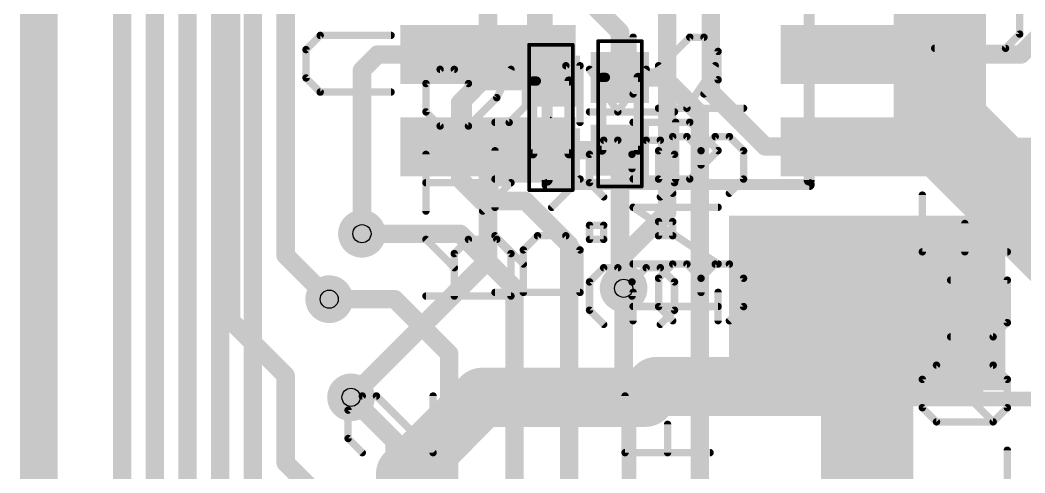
# Model space of a CAD drawing. Extents: x 61.5 to 101.4, y 9 to 89.5.
# Drawn here: x 62.2 to 76.02, y 40.36 to 46.59 of the extents above; entities that cross this region are included whole.
import ezdxf

# ---------------------------------------------------------------- set-up
doc = ezdxf.new("R2010")
doc.units = 0
for name, color, linetype in [('1', 22, 'CONTINUOUS'), ('16', 175, 'CONTINUOUS'), ('18', 82, 'CONTINUOUS'), ('20', 7, 'CONTINUOUS'), ('21', 253, 'CONTINUOUS'), ('24', 7, 'CONTINUOUS'), ('25', 253, 'CONTINUOUS'), ('26', 253, 'CONTINUOUS'), ('27', 253, 'CONTINUOUS'), ('28', 253, 'CONTINUOUS'), ('29', 253, 'CONTINUOUS'), ('30', 253, 'CONTINUOUS'), ('31', 253, 'CONTINUOUS'), ('32', 253, 'CONTINUOUS'), ('40', 175, 'CONTINUOUS'), ('44', 253, 'CONTINUOUS'), ('51', 253, 'CONTINUOUS'), ('52', 253, 'CONTINUOUS')]:
    doc.layers.add(name, color=color, linetype=linetype)

# ---------------------------------------------------------------- blocks, each defined once
blk = doc.blocks.new('RECT')
blk.add_solid([(-0.5, -0.5), (0.5, -0.5), (-0.5, 0.5), (0.5, 0.5)])
blk = doc.blocks.new('ROUNDV')
at = {"const_width": 0.5}
blk.add_lwpolyline([(0, -0.25, 1), (0, 0.25, 1), (0, -0.25)], format="xyb", dxfattribs=at)

msp = doc.modelspace()

# ---------------------------------------------------------------- linework, layer by layer
at = {"layer": '1'}
for points, const_width in [([(71.7, 51.15), (71.7, 45.6)], 0.254), ([(71.1, 43.95), (71.1, 51)], 0.254), ([(64.5, 47.4), (64.5, 42.3)], 0.254), ([(65.1, 47.4), (65.1, 42.75)], 0.254), ([(68.6338, 47.385), (68.6338, 46.115)], 0.254), ([(65.85, 47.25), (65.85, 43.35)], 0.254), ([(75.965, 46.115), (76.5, 46.65)], 0.254), ([(67.115, 46.115), (66.9, 45.9)], 0.254), ([(68.6338, 46.115), (67.115, 46.115)], 0.254), ([(73.8662, 46.115), (75.965, 46.115)], 0.254), ([(66.9, 45.9), (66.9, 43.65)], 0.254), ([(71.7, 45.6), (72.45, 44.85)], 0.254), ([(68.6338, 44.845), (68.6338, 43.8838)], 0.254), ([(72.45, 44.85), (73.8612, 44.85)], 0.254), ([(73.8612, 44.85), (73.8662, 44.845)], 0.254), ([(73.8662, 44.845), (76.455, 44.845)], 0.254), ([(68.6338, 43.8838), (68.6338, 43.2838)], 0.254), ([(70.5, 43.35), (71.1, 43.95)], 0.254), ([(65.85, 43.35), (66.45, 42.75)], 0.254), ([(68.6338, 43.2838), (66.75, 41.4)], 0.254), ([(70.5, 42.9), (70.5, 43.35)], 0.254), ([(73.85, 41.55), (73.85, 42.699)], 1.27), ([(70.5, 42.9), (70.5, 41.4)], 0.254), ([(65.1, 42.75), (65.1, 42.45)], 0.254), ([(65.1, 42.45), (65.85, 41.7)], 0.254), ([(64.5, 42.3), (64.5, 39.45)], 0.254), ([(73.85, 38.55), (73.85, 41.55)], 1.27), ([(70.95, 41.55), (70.8, 41.4)], 0.8128), ([(70.95, 41.55), (73.85, 41.55)], 0.8128), ([(65.85, 41.7), (65.85, 40.5)], 0.254), ([(67.5, 40.35), (68.55, 41.4)], 0.8128), ([(68.55, 41.4), (70.2, 41.4)], 0.8128), ([(70.2, 41.4), (70.5, 41.4)], 0.8128), ([(70.8, 41.4), (70.2, 41.4)], 0.8128), ([(70.5, 41.4), (70.65, 41.25)], 0.254), ([(67.5, 39.15), (67.5, 40.35)], 0.8128), ([(65.85, 40.5), (66.45, 39.9)], 0.254)]:
    msp.add_lwpolyline(points, dxfattribs=dict(at, const_width=const_width))
for points, const_width in [([(67.115, 46.1785, 1), (67.115, 46.0515)], 0.127), ([(67.1599, 46.0701, 1), (67.0701, 46.1599)], 0.127), ([(68.5703, 46.115, 1), (68.6973, 46.115)], 0.127), ([(68.6338, 46.0515, 1), (68.6338, 46.1785)], 0.127), ([(73.8662, 46.1785, 1), (73.8662, 46.0515)], 0.127), ([(75.9201, 46.1599, 1), (76.0099, 46.0701)], 0.127), ([(75.965, 46.0515, 1), (75.965, 46.1785)], 0.127), ([(66.9635, 45.9, 1), (66.8365, 45.9)], 0.127), ([(66.8551, 45.9449, 1), (66.9449, 45.8551)], 0.127), ([(71.7449, 45.6449, 1), (71.6551, 45.5551)], 0.127), ([(71.6365, 45.6, 1), (71.7635, 45.6)], 0.127), ([(68.6973, 44.845, 1), (68.5703, 44.845)], 0.127), ([(72.45, 44.9135, 1), (72.45, 44.7865)], 0.127), ([(72.4051, 44.8051, 1), (72.4949, 44.8949)], 0.127), ([(73.9061, 44.8949, 1), (73.8163, 44.8051)], 0.127), ([(73.8662, 44.9085, 1), (73.8662, 44.7815)], 0.127), ([(73.8213, 44.8001, 1), (73.9111, 44.8899)], 0.127), ([(73.8612, 44.7865, 1), (73.8612, 44.9135)], 0.127), ([(68.6973, 43.8838, 1), (68.5703, 43.8838)], 0.127), ([(71.0365, 43.95, 1), (71.1635, 43.95)], 0.127), ([(71.1449, 43.9051, 1), (71.0551, 43.9949)], 0.127), ([(68.5703, 43.8838, 1), (68.6973, 43.8838)], 0.127), ([(66.8365, 43.65, 1), (66.9635, 43.65)], 0.127), ([(65.8949, 43.3949, 1), (65.8051, 43.3051)], 0.127), ([(65.7865, 43.35, 1), (65.9135, 43.35)], 0.127), ([(68.6787, 43.2389, 1), (68.5889, 43.3287)], 0.127), ([(70.5635, 43.35, 1), (70.4365, 43.35)], 0.127), ([(70.4551, 43.3949, 1), (70.5449, 43.3051)], 0.127), ([(68.5703, 43.2838, 1), (68.6973, 43.2838)], 0.127), ([(74.1675, 42.699, 1), (73.5325, 42.699)], 0.635), ([(70.5635, 42.9, 1), (70.4365, 42.9)], 0.127), ([(65.1635, 42.75, 1), (65.0365, 42.75)], 0.127), ([(66.4051, 42.7051, 1), (66.4949, 42.7949)], 0.127), ([(70.4365, 42.9, 1), (70.5635, 42.9)], 0.127), ([(65.0365, 42.75, 1), (65.1635, 42.75)], 0.127), ([(65.1449, 42.4949, 1), (65.0551, 42.4051)], 0.127), ([(65.0365, 42.45, 1), (65.1635, 42.45)], 0.127), ([(64.5635, 42.3, 1), (64.4365, 42.3)], 0.127), ([(64.4365, 42.3, 1), (64.5635, 42.3)], 0.127), ([(74.1675, 41.55, 1), (73.5325, 41.55)], 0.635), ([(70.95, 41.7532, 1), (70.95, 41.3468)], 0.4064), ([(71.0937, 41.4063, 1), (70.8063, 41.6937)], 0.4064), ([(73.85, 41.3468, 1), (73.85, 41.7532)], 0.4064), ([(65.9135, 41.7, 1), (65.7865, 41.7)], 0.127), ([(65.8051, 41.6551, 1), (65.8949, 41.7449)], 0.127), ([(68.55, 41.6032, 1), (68.55, 41.1968)], 0.4064), ([(68.6937, 41.2563, 1), (68.4063, 41.5437)], 0.4064), ([(70.2, 41.6032, 1), (70.2, 41.1968)], 0.4064), ([(70.2, 41.6032, 1), (70.2, 41.1968)], 0.4064), ([(70.2, 41.1968, 1), (70.2, 41.6032)], 0.4064), ([(70.5, 41.1968, 1), (70.5, 41.6032)], 0.4064), ([(70.8, 41.1968, 1), (70.8, 41.6032)], 0.4064), ([(73.5325, 41.55, 1), (74.1675, 41.55)], 0.635), ([(70.6563, 41.5437, 1), (70.9437, 41.2563)], 0.4064), ([(66.7051, 41.4449, 1), (66.7949, 41.3551)], 0.127), ([(70.5449, 41.4449, 1), (70.4551, 41.3551)], 0.127), ([(70.4365, 41.4, 1), (70.5635, 41.4)], 0.127), ([(70.6051, 41.2051, 1), (70.6949, 41.2949)], 0.127), ([(67.7032, 40.35, 1), (67.2968, 40.35)], 0.4064), ([(67.3563, 40.4937, 1), (67.6437, 40.2063)], 0.4064), ([(65.8949, 40.5449, 1), (65.8051, 40.4551)], 0.127), ([(65.7865, 40.5, 1), (65.9135, 40.5)], 0.127)]:
    msp.add_lwpolyline(points, format="xyb", dxfattribs=dict(at, const_width=const_width))
at = {"layer": '16'}
for points, const_width in [([(63.6, 67.05), (63.6, 32.1)], 0.254), ([(64.05, 66.15), (64.05, 33.3)], 0.254), ([(64.5, 65.85), (64.5, 38.25)], 0.254), ([(64.95, 65.7), (64.95, 37.95)], 0.254), ([(65.4, 64.5), (65.4, 36.6)], 0.254), ([(74.85, 46.35), (74.85, 48.7)], 1.27), ([(69.3, 46.2), (69.3, 47.075)], 0.254), ([(69.925, 46.95), (70.45, 46.425)], 0.254), ([(74.85, 45.15), (74.85, 46.35)], 1.27), ([(70.45, 46.425), (70.45, 45.8)], 0.254), ([(69.5, 46), (69.3, 46.2)], 0.254), ([(69.5, 45.75), (69.5, 46)], 0.254), ([(70.45, 45.8), (71.05, 45.8)], 0.254), ([(71.05, 45.8), (71.55, 45.3)], 0.254), ([(68.55, 45.75), (68.4, 45.6)], 0.254), ([(69.5, 45.75), (68.55, 45.75)], 0.254), ([(78, 42), (74.85, 45.15)], 1.27), ([(68.25, 45.45), (68.4, 45.6)], 0.254), ([(68.25, 44.4), (68.25, 45.45)], 0.254), ([(71.55, 45.3), (71.55, 39.45)], 0.254), ([(69.5, 44.75), (69.55, 44.8)], 0.254), ([(69.55, 44.8), (70.45, 44.8)], 0.254), ([(70.45, 44.8), (70.45, 42.95)], 0.254), ([(68.55, 44.1), (68.25, 44.4)], 0.254), ([(69.15, 44.1), (68.55, 44.1)], 0.254), ([(69.75, 43.5), (69.15, 44.1)], 0.254), ([(66.9, 43.65), (68.25, 43.65)], 0.254), ([(68.25, 43.65), (69, 42.9)], 0.254), ([(69.75, 43.05), (69.75, 43.5)], 0.254), ([(69.75, 39.45), (69.75, 43.05)], 0.254), ([(69, 42.9), (69, 39.3)], 0.254), ([(70.45, 42.95), (70.5, 42.9)], 0.254), ([(66.45, 42.75), (67.35, 42.75)], 0.254), ([(67.35, 42.75), (68.1, 42)], 0.254), ([(68.1, 42), (68.1, 39.3)], 0.254), ([(66.75, 41.4), (67.35, 40.8)], 0.254), ([(67.35, 40.8), (67.35, 39)], 0.254)]:
    msp.add_lwpolyline(points, dxfattribs=dict(at, const_width=const_width))
for points, const_width in [([(75.1675, 46.35, 1), (74.5325, 46.35)], 0.635), ([(74.5325, 46.35, 1), (75.1675, 46.35)], 0.635), ([(70.5135, 46.425, 1), (70.3865, 46.425)], 0.127), ([(70.4051, 46.3801, 1), (70.4949, 46.4699)], 0.127), ([(69.3449, 46.2449, 1), (69.2551, 46.1551)], 0.127), ([(69.2365, 46.2, 1), (69.3635, 46.2)], 0.127), ([(69.5635, 46, 1), (69.4365, 46)], 0.127), ([(69.4551, 45.9551, 1), (69.5449, 46.0449)], 0.127), ([(70.45, 45.8635, 1), (70.45, 45.7365)], 0.127), ([(71.0949, 45.8449, 1), (71.0051, 45.7551)], 0.127), ([(71.05, 45.7365, 1), (71.05, 45.8635)], 0.127), ([(68.55, 45.8135, 1), (68.55, 45.6865)], 0.127), ([(68.5949, 45.7051, 1), (68.5051, 45.7949)], 0.127), ([(69.4365, 45.75, 1), (69.5635, 45.75)], 0.127), ([(69.5, 45.6865, 1), (69.5, 45.8135)], 0.127), ([(70.3865, 45.8, 1), (70.5135, 45.8)], 0.127), ([(75.0745, 45.3745, 1), (74.6255, 44.9255)], 0.635), ([(68.3551, 45.6449, 1), (68.4449, 45.5551)], 0.127), ([(68.4449, 45.5551, 1), (68.3551, 45.6449)], 0.127), ([(68.3135, 45.45, 1), (68.1865, 45.45)], 0.127), ([(68.2051, 45.4949, 1), (68.2949, 45.4051)], 0.127), ([(71.6135, 45.3, 1), (71.4865, 45.3)], 0.127), ([(71.5051, 45.2551, 1), (71.5949, 45.3449)], 0.127), ([(74.5325, 45.15, 1), (75.1675, 45.15)], 0.635), ([(69.4551, 44.7949, 1), (69.5449, 44.7051)], 0.127), ([(69.55, 44.8635, 1), (69.55, 44.7365)], 0.127), ([(69.5949, 44.7551, 1), (69.5051, 44.8449)], 0.127), ([(70.5135, 44.8, 1), (70.3865, 44.8)], 0.127), ([(70.45, 44.7365, 1), (70.45, 44.8635)], 0.127), ([(68.2949, 44.4449, 1), (68.2051, 44.3551)], 0.127), ([(68.1865, 44.4, 1), (68.3135, 44.4)], 0.127), ([(68.55, 44.1635, 1), (68.55, 44.0365)], 0.127), ([(68.5051, 44.0551, 1), (68.5949, 44.1449)], 0.127), ([(69.1949, 44.1449, 1), (69.1051, 44.0551)], 0.127), ([(69.15, 44.0365, 1), (69.15, 44.1635)], 0.127), ([(66.9, 43.7135, 1), (66.9, 43.5865)], 0.127), ([(68.2949, 43.6949, 1), (68.2051, 43.6051)], 0.127), ([(68.25, 43.5865, 1), (68.25, 43.7135)], 0.127), ([(69.8135, 43.5, 1), (69.6865, 43.5)], 0.127), ([(69.7051, 43.4551, 1), (69.7949, 43.5449)], 0.127), ([(69.8135, 43.05, 1), (69.6865, 43.05)], 0.127), ([(69.0635, 42.9, 1), (68.9365, 42.9)], 0.127), ([(68.9551, 42.8551, 1), (69.0449, 42.9449)], 0.127), ([(69.6865, 43.05, 1), (69.8135, 43.05)], 0.127), ([(70.4949, 42.9949, 1), (70.4051, 42.9051)], 0.127), ([(70.3865, 42.95, 1), (70.5135, 42.95)], 0.127), ([(70.4551, 42.8551, 1), (70.5449, 42.9449)], 0.127), ([(66.45, 42.8135, 1), (66.45, 42.6865)], 0.127), ([(67.3949, 42.7949, 1), (67.3051, 42.7051)], 0.127), ([(67.35, 42.6865, 1), (67.35, 42.8135)], 0.127), ([(68.1635, 42, 1), (68.0365, 42)], 0.127), ([(68.0551, 41.9551, 1), (68.1449, 42.0449)], 0.127), ([(66.7949, 41.4449, 1), (66.7051, 41.3551)], 0.127), ([(67.4135, 40.8, 1), (67.2865, 40.8)], 0.127), ([(67.3051, 40.7551, 1), (67.3949, 40.8449)], 0.127)]:
    msp.add_lwpolyline(points, format="xyb", dxfattribs=dict(at, const_width=const_width))
at = {"layer": '20', "const_width": 0.4064}
msp.add_lwpolyline([(62.4, 9.25), (62.4, 89.25)], dxfattribs=at)
at = {"layer": '21'}
for points, const_width in [([(62.65, 9.25), (62.65, 89.25)], 0.127), ([(62.4, 59.282), (62.4, 9.282)], 0.127), ([(69.447, 44.3261), (73.053, 44.3261)], 0.1524), ([(70.5734, 37.822), (70.5734, 41.378)], 0.2032), ([(70.5734, 41.378), (77.1266, 41.378)], 0.2032)]:
    msp.add_lwpolyline(points, dxfattribs=dict(at, const_width=const_width))
for points, const_width in [([(69.447, 44.3642, 1), (69.447, 44.288)], 0.0762), ([(73.053, 44.288, 1), (73.053, 44.3642)], 0.0762), ([(70.6242, 41.378, 1), (70.5226, 41.378)], 0.1016), ([(70.5734, 41.4288, 1), (70.5734, 41.3272)], 0.1016)]:
    msp.add_lwpolyline(points, format="xyb", dxfattribs=dict(at, const_width=const_width))
at = {"layer": '24'}
for p in [(69.5, 45.25), (70.45, 45.3)]:
    msp.add_point(p, dxfattribs=at)
at = {"layer": '25', "const_width": 0.1016}
for points in [[(75.9492, 46.3957), (75.9492, 46.7855)], [(75.7543, 46.2008), (75.9492, 46.3957)], [(74.7798, 46.2008), (75.7543, 46.2008)], [(66.9047, 41.4186), (66.7098, 41.2237)], [(67.0996, 41.4186), (66.9047, 41.4186)], [(67.8792, 40.639), (67.0996, 41.4186)], [(67.8792, 41.4186), (67.8792, 40.639)], [(66.7098, 41.2237), (66.7098, 40.8339)], [(66.7098, 40.8339), (66.9047, 40.639)]]:
    msp.add_lwpolyline(points, dxfattribs=at)
at = {"layer": '25', "const_width": 0.0508}
for points in [[(75.9238, 46.3957, 1), (75.9746, 46.3957)], [(75.9672, 46.3777, 1), (75.9312, 46.4137)], [(74.7798, 46.2262, 1), (74.7798, 46.1754)], [(75.7363, 46.2188, 1), (75.7723, 46.1828)], [(75.7543, 46.1754, 1), (75.7543, 46.2262)], [(66.9047, 41.444, 1), (66.9047, 41.3932)], [(66.9227, 41.4006, 1), (66.8867, 41.4365)], [(67.1176, 41.4365, 1), (67.0816, 41.4006)], [(67.0996, 41.3932, 1), (67.0996, 41.444)], [(67.9046, 41.4186, 1), (67.8538, 41.4186)], [(66.7352, 41.2237, 1), (66.6844, 41.2237)], [(66.6918, 41.2416, 1), (66.7278, 41.2057)], [(66.7278, 40.8518, 1), (66.6918, 40.8159)], [(66.6844, 40.8339, 1), (66.7352, 40.8339)], [(66.8867, 40.621, 1), (66.9227, 40.657)], [(67.8538, 40.639, 1), (67.9046, 40.639)], [(67.8612, 40.621, 1), (67.8972, 40.657)]]:
    msp.add_lwpolyline(points, format="xyb", dxfattribs=at)
at = {"layer": '26', "const_width": 0.1016}
for points in [[(66.1308, 46.1829), (66.3257, 46.3778)], [(66.3257, 46.3778), (67.3002, 46.3778)], [(66.1308, 45.7931), (66.1308, 46.1829)], [(67.7808, 45.7161), (67.9757, 45.911)], [(67.9757, 45.911), (68.1706, 45.911)], [(68.1706, 45.911), (68.3655, 45.7161)], [(68.9502, 45.911), (68.7553, 45.5212)], [(69.7053, 45.961), (68.9257, 45.1814)], [(69.9002, 45.961), (69.7053, 45.961)], [(69.9002, 45.1814), (69.9002, 45.961)], [(66.3257, 45.5982), (66.1308, 45.7931)], [(67.7808, 45.3263), (67.7808, 45.7161)], [(68.3655, 45.7161), (68.3655, 45.1314)], [(67.3002, 45.5982), (66.3257, 45.5982)], [(68.7553, 45.5212), (68.3655, 45.1314)], [(67.9757, 45.1314), (67.7808, 45.3263)], [(68.9257, 45.1814), (68.7308, 45.1814)], [(68.3655, 45.1314), (67.9757, 45.1314)], [(67.7808, 43.962), (67.7808, 44.7416)], [(68.7308, 44.012), (68.7308, 44.7916)], [(68.9502, 44.3518), (67.7808, 44.3518)], [(68.5604, 43.962), (68.9502, 44.3518)], [(69.9002, 44.4018), (68.7308, 44.4018)], [(69.5104, 44.012), (69.9002, 44.4018)], [(68.1706, 43.1824), (67.7808, 43.5722)], [(68.3655, 43.5722), (68.1706, 43.3773)], [(68.7553, 43.5722), (68.3655, 43.5722)], [(69.1206, 43.2324), (68.7308, 43.6222)], [(68.9502, 43.3773), (68.7553, 43.5722)], [(69.3155, 43.6222), (69.1206, 43.4273)], [(69.7053, 43.6222), (69.3155, 43.6222)], [(69.9002, 43.4273), (69.7053, 43.6222)], [(68.1706, 43.3773), (68.1706, 42.7926)], [(68.9502, 42.7926), (68.9502, 43.3773)], [(69.1206, 43.4273), (69.1206, 42.8426)], [(69.9002, 42.8426), (69.9002, 43.4273)], [(68.7308, 42.8426), (69.9002, 42.8426)], [(67.7808, 42.7926), (68.9502, 42.7926)]]:
    msp.add_lwpolyline(points, dxfattribs=at)
at = {"layer": '26', "const_width": 0.0508}
for points in [[(66.3257, 46.4032, 1), (66.3257, 46.3524)], [(66.3437, 46.3598, 1), (66.3077, 46.3958)], [(67.3002, 46.3524, 1), (67.3002, 46.4032)], [(66.1128, 46.2009, 1), (66.1488, 46.1649)], [(66.1562, 46.1829, 1), (66.1054, 46.1829)], [(67.9757, 45.9364, 1), (67.9757, 45.8856)], [(67.9937, 45.893, 1), (67.9577, 45.929)], [(68.1886, 45.929, 1), (68.1526, 45.893)], [(68.1706, 45.8856, 1), (68.1706, 45.9364)], [(68.9729, 45.8996, 1), (68.9275, 45.9224)], [(69.7053, 45.9864, 1), (69.7053, 45.9356)], [(69.7233, 45.943, 1), (69.6873, 45.979)], [(69.9256, 45.961, 1), (69.8748, 45.961)], [(69.9002, 45.9356, 1), (69.9002, 45.9864)], [(66.1488, 45.8111, 1), (66.1128, 45.7751)], [(66.1054, 45.7931, 1), (66.1562, 45.7931)], [(67.7628, 45.7341, 1), (67.7988, 45.6981)], [(67.8062, 45.7161, 1), (67.7554, 45.7161)], [(68.3909, 45.7161, 1), (68.3401, 45.7161)], [(68.3475, 45.6981, 1), (68.3835, 45.7341)], [(66.3257, 45.6236, 1), (66.3257, 45.5728)], [(66.3077, 45.5802, 1), (66.3437, 45.6162)], [(67.3002, 45.5728, 1), (67.3002, 45.6236)], [(68.7326, 45.5326, 1), (68.778, 45.5098)], [(68.7733, 45.5032, 1), (68.7373, 45.5392)], [(67.7988, 45.3443, 1), (67.7628, 45.3083)], [(67.7554, 45.3263, 1), (67.8062, 45.3263)], [(68.7308, 45.2068, 1), (68.7308, 45.156)], [(68.9077, 45.1994, 1), (68.9437, 45.1634)], [(68.9257, 45.156, 1), (68.9257, 45.2068)], [(69.8748, 45.1814, 1), (69.9256, 45.1814)], [(67.9757, 45.1568, 1), (67.9757, 45.106)], [(67.9577, 45.1134, 1), (67.9937, 45.1494)], [(68.3475, 45.1494, 1), (68.3835, 45.1134)], [(68.3401, 45.1314, 1), (68.3909, 45.1314)], [(68.3655, 45.106, 1), (68.3655, 45.1568)], [(67.8062, 44.7416, 1), (67.7554, 44.7416)], [(68.7562, 44.7916, 1), (68.7054, 44.7916)], [(67.7808, 44.3772, 1), (67.7808, 44.3264)], [(68.7308, 44.4272, 1), (68.7308, 44.3764)], [(68.9682, 44.3338, 1), (68.9322, 44.3698)], [(68.9502, 44.3264, 1), (68.9502, 44.3772)], [(69.9182, 44.3838, 1), (69.8822, 44.4198)], [(69.9002, 44.3764, 1), (69.9002, 44.4272)], [(67.7554, 43.962, 1), (67.8062, 43.962)], [(68.5424, 43.98, 1), (68.5784, 43.944)], [(68.7054, 44.012, 1), (68.7562, 44.012)], [(69.4924, 44.03, 1), (69.5284, 43.994)], [(67.7988, 43.5902, 1), (67.7628, 43.5542)], [(68.3655, 43.5976, 1), (68.3655, 43.5468)], [(68.3835, 43.5542, 1), (68.3475, 43.5902)], [(68.7488, 43.6402, 1), (68.7128, 43.6042)], [(68.7733, 43.5902, 1), (68.7373, 43.5542)], [(68.7553, 43.5468, 1), (68.7553, 43.5976)], [(69.3155, 43.6476, 1), (69.3155, 43.5968)], [(69.3335, 43.6042, 1), (69.2975, 43.6402)], [(69.7233, 43.6402, 1), (69.6873, 43.6042)], [(69.7053, 43.5968, 1), (69.7053, 43.6476)], [(68.1526, 43.3953, 1), (68.1886, 43.3593)], [(68.196, 43.3773, 1), (68.1452, 43.3773)], [(68.9756, 43.3773, 1), (68.9248, 43.3773)], [(68.9322, 43.3593, 1), (68.9682, 43.3953)], [(69.1026, 43.4453, 1), (69.1386, 43.4093)], [(69.146, 43.4273, 1), (69.0952, 43.4273)], [(69.9256, 43.4273, 1), (69.8748, 43.4273)], [(69.8822, 43.4093, 1), (69.9182, 43.4453)], [(69.1026, 43.2144, 1), (69.1386, 43.2504)], [(68.1526, 43.1644, 1), (68.1886, 43.2004)], [(68.7308, 42.868, 1), (68.7308, 42.8172)], [(69.0952, 42.8426, 1), (69.146, 42.8426)], [(69.8748, 42.8426, 1), (69.9256, 42.8426)], [(69.9002, 42.8172, 1), (69.9002, 42.868)], [(67.7808, 42.818, 1), (67.7808, 42.7672)], [(68.1452, 42.7926, 1), (68.196, 42.7926)], [(68.9248, 42.7926, 1), (68.9756, 42.7926)], [(68.9502, 42.7672, 1), (68.9502, 42.818)]]:
    msp.add_lwpolyline(points, format="xyb", dxfattribs=at)
at = {"layer": '27', "const_width": 0.1016}
for points in [[(74.6098, 43.4014), (74.6098, 44.181)], [(75.1945, 43.4014), (75.1945, 43.7912)], [(75.7792, 43.4014), (74.6098, 43.4014)], [(75.7792, 43.0116), (74.9996, 43.0116)], [(75.7792, 42.4269), (75.7792, 43.0116)], [(75.5843, 42.232), (75.7792, 42.4269)], [(74.9996, 42.232), (75.5843, 42.232)], [(74.6098, 41.6473), (74.8047, 41.8422)], [(74.8047, 41.8422), (75.5843, 41.8422)], [(75.5843, 41.0626), (74.8047, 41.8422)], [(75.5843, 41.8422), (75.7792, 41.6473)], [(74.6098, 41.2575), (74.6098, 41.6473)], [(75.7792, 41.6473), (75.7792, 41.2575)], [(70.5198, 40.639), (70.5198, 41.4186)], [(74.8047, 41.0626), (74.6098, 41.2575)], [(75.7792, 41.2575), (75.5843, 41.0626)], [(71.1045, 40.639), (71.1045, 41.0288)], [(75.5843, 41.0626), (74.8047, 41.0626)], [(71.6892, 40.639), (70.5198, 40.639)], [(75.7792, 39.8932), (75.7792, 40.6728)]]:
    msp.add_lwpolyline(points, dxfattribs=at)
at = {"layer": '27', "const_width": 0.0508}
for points in [[(74.6352, 44.181, 1), (74.5844, 44.181)], [(75.2199, 43.7912, 1), (75.1691, 43.7912)], [(74.6098, 43.4268, 1), (74.6098, 43.376)], [(74.5844, 43.4014, 1), (74.6352, 43.4014)], [(75.1691, 43.4014, 1), (75.2199, 43.4014)], [(75.7792, 43.376, 1), (75.7792, 43.4268)], [(74.9996, 43.037, 1), (74.9996, 42.9862)], [(75.8046, 43.0116, 1), (75.7538, 43.0116)], [(75.7792, 42.9862, 1), (75.7792, 43.037)], [(75.7538, 42.4269, 1), (75.8046, 42.4269)], [(75.7972, 42.4089, 1), (75.7612, 42.4449)], [(74.9996, 42.2574, 1), (74.9996, 42.2066)], [(75.5663, 42.25, 1), (75.6023, 42.214)], [(75.5843, 42.2066, 1), (75.5843, 42.2574)], [(74.8227, 41.8602, 1), (74.7867, 41.8242)], [(74.8047, 41.8676, 1), (74.8047, 41.8168)], [(74.8227, 41.8242, 1), (74.7867, 41.8602)], [(75.6023, 41.8602, 1), (75.5663, 41.8242)], [(75.5843, 41.8168, 1), (75.5843, 41.8676)], [(74.5918, 41.6653, 1), (74.6278, 41.6293)], [(74.6352, 41.6473, 1), (74.5844, 41.6473)], [(75.8046, 41.6473, 1), (75.7538, 41.6473)], [(75.7612, 41.6293, 1), (75.7972, 41.6653)], [(70.5452, 41.4186, 1), (70.4944, 41.4186)], [(74.6278, 41.2755, 1), (74.5918, 41.2395)], [(74.5844, 41.2575, 1), (74.6352, 41.2575)], [(75.7538, 41.2575, 1), (75.8046, 41.2575)], [(75.7972, 41.2395, 1), (75.7612, 41.2755)], [(71.1299, 41.0288, 1), (71.0791, 41.0288)], [(74.8047, 41.088, 1), (74.8047, 41.0372)], [(74.7867, 41.0446, 1), (74.8227, 41.0806)], [(75.5663, 41.0806, 1), (75.6023, 41.0446)], [(75.5663, 41.0446, 1), (75.6023, 41.0806)], [(75.5843, 41.0372, 1), (75.5843, 41.088)], [(70.5198, 40.6644, 1), (70.5198, 40.6136)], [(70.4944, 40.639, 1), (70.5452, 40.639)], [(71.0791, 40.639, 1), (71.1299, 40.639)], [(71.6892, 40.6136, 1), (71.6892, 40.6644)], [(75.8046, 40.6728, 1), (75.7538, 40.6728)]]:
    msp.add_lwpolyline(points, format="xyb", dxfattribs=at)
at = {"layer": '28', "const_width": 0.1016}
for points in [[(70.6308, 46.3528), (70.6308, 45.5732)], [(70.6308, 45.5732), (71.4104, 46.3528)], [(71.4104, 46.3528), (71.6053, 46.3528)], [(71.6053, 46.3528), (71.8002, 46.1579)], [(71.8002, 46.1579), (71.8002, 45.7681)], [(70.0308, 45.911), (70.4206, 45.3263)], [(70.4206, 45.3263), (70.8104, 45.911)], [(70.9808, 45.961), (71.3706, 45.3763)], [(71.3706, 45.3763), (71.7604, 45.961)], [(71.8002, 45.7681), (71.6053, 45.5732)], [(70.0308, 45.3263), (71.2002, 45.3263)], [(70.9808, 45.3763), (72.1502, 45.3763)], [(71.4104, 45.1834), (70.6308, 45.1834)], [(71.2155, 44.4038), (71.2155, 45.1834)], [(71.8002, 44.7936), (71.4104, 45.1834)], [(70.2257, 44.9365), (70.0308, 44.7416)], [(70.4206, 44.9365), (70.2257, 44.9365)], [(70.6155, 44.7416), (70.4206, 44.9365)], [(70.8104, 44.9365), (70.6155, 44.7416)], [(71.0053, 44.9365), (70.8104, 44.9365)], [(71.1757, 44.9865), (70.9808, 44.7916)], [(71.2002, 44.7416), (71.0053, 44.9365)], [(71.3706, 44.9865), (71.1757, 44.9865)], [(71.5655, 44.7916), (71.3706, 44.9865)], [(71.7604, 44.9865), (71.5655, 44.7916)], [(71.9553, 44.9865), (71.7604, 44.9865)], [(72.1502, 44.7916), (71.9553, 44.9865)], [(70.0308, 44.7416), (70.0308, 44.3518)], [(70.6155, 44.7416), (70.6155, 44.5467)], [(70.9808, 44.7916), (70.9808, 44.4018)], [(71.2002, 44.3518), (71.2002, 44.7416)], [(71.4104, 44.4038), (71.8002, 44.7936)], [(71.5655, 44.7916), (71.5655, 44.5967)], [(72.1502, 44.4018), (72.1502, 44.7916)], [(70.0308, 44.3518), (70.2257, 44.1569)], [(70.6308, 44.4038), (71.4104, 44.4038)], [(70.9808, 44.4018), (71.1757, 44.2069)], [(71.0053, 44.1569), (71.2002, 44.3518)], [(71.9553, 44.2069), (72.1502, 44.4018)], [(71.8002, 43.2344), (70.6308, 44.014)], [(70.6308, 44.014), (71.8002, 44.014)], [(71.1757, 43.8171), (70.9808, 43.8171)], [(70.9808, 43.8171), (70.9808, 43.6222)], [(71.1757, 43.6222), (71.1757, 43.8171)], [(70.2257, 43.7671), (70.0308, 43.7671)], [(70.0308, 43.7671), (70.0308, 43.5722)], [(70.2257, 43.5722), (70.2257, 43.7671)], [(70.0308, 43.5722), (70.2257, 43.5722)], [(70.9808, 43.6222), (71.1757, 43.6222)], [(70.6308, 43.2344), (71.8002, 43.2344)], [(71.1757, 43.2324), (70.9808, 43.0375)], [(71.3706, 43.2324), (71.1757, 43.2324)], [(71.5655, 43.0375), (71.3706, 43.2324)], [(71.7604, 43.2324), (71.5655, 43.0375)], [(71.9553, 43.2324), (71.7604, 43.2324)], [(72.1502, 43.0375), (71.9553, 43.2324)], [(70.2257, 43.1824), (70.0308, 42.9875)], [(70.4206, 43.1824), (70.2257, 43.1824)], [(70.6155, 42.9875), (70.4206, 43.1824)], [(70.8104, 43.1824), (70.6155, 42.9875)], [(71.0053, 43.1824), (70.8104, 43.1824)], [(71.2002, 42.9875), (71.0053, 43.1824)], [(70.0308, 42.9875), (70.0308, 42.5977)], [(70.6155, 42.9875), (70.6155, 42.7926)], [(70.9808, 43.0375), (70.9808, 42.6477)], [(71.2002, 42.5977), (71.2002, 42.9875)], [(71.5655, 43.0375), (71.5655, 42.8426)], [(72.1502, 42.6477), (72.1502, 43.0375)], [(70.6308, 42.4548), (70.6308, 42.8446)], [(71.8002, 42.4548), (71.8002, 42.8446)], [(70.0308, 42.5977), (70.2257, 42.4028)], [(70.6308, 42.6497), (71.8002, 42.6497)], [(70.9808, 42.6477), (71.1757, 42.4528)], [(71.0053, 42.4028), (71.2002, 42.5977)], [(71.9553, 42.4528), (72.1502, 42.6477)]]:
    msp.add_lwpolyline(points, dxfattribs=at)
at = {"layer": '28', "const_width": 0.0508}
for points in [[(70.6562, 46.3528, 1), (70.6054, 46.3528)], [(71.4104, 46.3782, 1), (71.4104, 46.3274)], [(71.4284, 46.3348, 1), (71.3924, 46.3708)], [(71.6233, 46.3708, 1), (71.5873, 46.3348)], [(71.6053, 46.3274, 1), (71.6053, 46.3782)], [(71.8256, 46.1579, 1), (71.7748, 46.1579)], [(71.7822, 46.1399, 1), (71.8182, 46.1759)], [(70.0519, 45.9251, 1), (70.0097, 45.8969)], [(70.8315, 45.8969, 1), (70.7893, 45.9251)], [(71.0019, 45.9751, 1), (70.9597, 45.9469)], [(71.7815, 45.9469, 1), (71.7393, 45.9751)], [(71.7748, 45.7681, 1), (71.8256, 45.7681)], [(71.8182, 45.7501, 1), (71.7822, 45.7861)], [(70.6128, 45.5912, 1), (70.6488, 45.5552)], [(70.6054, 45.5732, 1), (70.6562, 45.5732)], [(71.5873, 45.5912, 1), (71.6233, 45.5552)], [(70.0308, 45.3517, 1), (70.0308, 45.3009)], [(70.3995, 45.3404, 1), (70.4417, 45.3122)], [(70.3995, 45.3122, 1), (70.4417, 45.3404)], [(70.9808, 45.4017, 1), (70.9808, 45.3509)], [(71.2002, 45.3009, 1), (71.2002, 45.3517)], [(71.3495, 45.3904, 1), (71.3917, 45.3622)], [(71.3495, 45.3622, 1), (71.3917, 45.3904)], [(72.1502, 45.3509, 1), (72.1502, 45.4017)], [(70.6308, 45.2088, 1), (70.6308, 45.158)], [(71.2409, 45.1834, 1), (71.1901, 45.1834)], [(71.4284, 45.2014, 1), (71.3924, 45.1654)], [(71.4104, 45.158, 1), (71.4104, 45.2088)], [(70.2257, 44.9619, 1), (70.2257, 44.9111)], [(70.2437, 44.9185, 1), (70.2077, 44.9545)], [(70.4386, 44.9545, 1), (70.4026, 44.9185)], [(70.4206, 44.9111, 1), (70.4206, 44.9619)], [(70.8104, 44.9619, 1), (70.8104, 44.9111)], [(70.8284, 44.9185, 1), (70.7924, 44.9545)], [(71.0233, 44.9545, 1), (70.9873, 44.9185)], [(71.0053, 44.9111, 1), (71.0053, 44.9619)], [(71.1757, 45.0119, 1), (71.1757, 44.9611)], [(71.1937, 44.9685, 1), (71.1577, 45.0045)], [(71.3886, 45.0045, 1), (71.3526, 44.9685)], [(71.3706, 44.9611, 1), (71.3706, 45.0119)], [(71.7604, 45.0119, 1), (71.7604, 44.9611)], [(71.7784, 44.9685, 1), (71.7424, 45.0045)], [(71.9733, 45.0045, 1), (71.9373, 44.9685)], [(71.9553, 44.9611, 1), (71.9553, 45.0119)], [(70.0562, 44.7416, 1), (70.0054, 44.7416)], [(70.6409, 44.7416, 1), (70.5901, 44.7416)], [(70.9628, 44.8096, 1), (70.9988, 44.7736)], [(71.0062, 44.7916, 1), (70.9554, 44.7916)], [(71.2256, 44.7416, 1), (71.1748, 44.7416)], [(71.5475, 44.8096, 1), (71.5835, 44.7736)], [(71.5909, 44.7916, 1), (71.5401, 44.7916)], [(71.5475, 44.7736, 1), (71.5835, 44.8096)], [(71.8182, 44.7756, 1), (71.7822, 44.8116)], [(71.7822, 44.7756, 1), (71.8182, 44.8116)], [(72.1756, 44.7916, 1), (72.1248, 44.7916)], [(72.1322, 44.7736, 1), (72.1682, 44.8096)], [(70.0128, 44.7596, 1), (70.0488, 44.7236)], [(70.5975, 44.7596, 1), (70.6335, 44.7236)], [(70.5975, 44.7236, 1), (70.6335, 44.7596)], [(71.1822, 44.7236, 1), (71.2182, 44.7596)], [(70.5901, 44.5467, 1), (70.6409, 44.5467)], [(71.5401, 44.5967, 1), (71.5909, 44.5967)], [(70.0488, 44.3698, 1), (70.0128, 44.3338)], [(70.0054, 44.3518, 1), (70.0562, 44.3518)], [(70.6308, 44.4292, 1), (70.6308, 44.3784)], [(70.9988, 44.4198, 1), (70.9628, 44.3838)], [(70.9554, 44.4018, 1), (71.0062, 44.4018)], [(71.1748, 44.3518, 1), (71.2256, 44.3518)], [(71.2182, 44.3338, 1), (71.1822, 44.3698)], [(71.1901, 44.4038, 1), (71.2409, 44.4038)], [(71.3924, 44.4218, 1), (71.4284, 44.3858)], [(71.4104, 44.3784, 1), (71.4104, 44.4292)], [(72.1248, 44.4018, 1), (72.1756, 44.4018)], [(72.1682, 44.3838, 1), (72.1322, 44.4198)], [(71.1577, 44.1889, 1), (71.1937, 44.2249)], [(71.9373, 44.2249, 1), (71.9733, 44.1889)], [(70.2077, 44.1389, 1), (70.2437, 44.1749)], [(70.9873, 44.1749, 1), (71.0233, 44.1389)], [(70.6449, 44.0351, 1), (70.6167, 43.9929)], [(70.6308, 44.0394, 1), (70.6308, 43.9886)], [(71.8002, 43.9886, 1), (71.8002, 44.0394)], [(70.9808, 43.8425, 1), (70.9808, 43.7917)], [(71.0062, 43.8171, 1), (70.9554, 43.8171)], [(71.2011, 43.8171, 1), (71.1503, 43.8171)], [(71.1757, 43.7917, 1), (71.1757, 43.8425)], [(70.0308, 43.7925, 1), (70.0308, 43.7417)], [(70.0562, 43.7671, 1), (70.0054, 43.7671)], [(70.2511, 43.7671, 1), (70.2003, 43.7671)], [(70.2257, 43.7417, 1), (70.2257, 43.7925)], [(70.0308, 43.5976, 1), (70.0308, 43.5468)], [(70.0054, 43.5722, 1), (70.0562, 43.5722)], [(70.2003, 43.5722, 1), (70.2511, 43.5722)], [(70.2257, 43.5468, 1), (70.2257, 43.5976)], [(70.9808, 43.6476, 1), (70.9808, 43.5968)], [(70.9554, 43.6222, 1), (71.0062, 43.6222)], [(71.1503, 43.6222, 1), (71.2011, 43.6222)], [(71.1757, 43.5968, 1), (71.1757, 43.6476)], [(70.6308, 43.2598, 1), (70.6308, 43.209)], [(71.1757, 43.2578, 1), (71.1757, 43.207)], [(71.1937, 43.2144, 1), (71.1577, 43.2504)], [(71.3886, 43.2504, 1), (71.3526, 43.2144)], [(71.3706, 43.207, 1), (71.3706, 43.2578)], [(71.7604, 43.2578, 1), (71.7604, 43.207)], [(71.7784, 43.2144, 1), (71.7424, 43.2504)], [(71.7861, 43.2133, 1), (71.8143, 43.2555)], [(71.8002, 43.209, 1), (71.8002, 43.2598)], [(71.9733, 43.2504, 1), (71.9373, 43.2144)], [(71.9553, 43.207, 1), (71.9553, 43.2578)], [(70.2257, 43.2078, 1), (70.2257, 43.157)], [(70.2437, 43.1644, 1), (70.2077, 43.2004)], [(70.4386, 43.2004, 1), (70.4026, 43.1644)], [(70.4206, 43.157, 1), (70.4206, 43.2078)], [(70.8104, 43.2078, 1), (70.8104, 43.157)], [(70.8284, 43.1644, 1), (70.7924, 43.2004)], [(71.0233, 43.2004, 1), (70.9873, 43.1644)], [(71.0053, 43.157, 1), (71.0053, 43.2078)], [(70.0128, 43.0055, 1), (70.0488, 42.9695)], [(70.0562, 42.9875, 1), (70.0054, 42.9875)], [(70.5975, 43.0055, 1), (70.6335, 42.9695)], [(70.6409, 42.9875, 1), (70.5901, 42.9875)], [(70.5975, 42.9695, 1), (70.6335, 43.0055)], [(70.9628, 43.0555, 1), (70.9988, 43.0195)], [(71.0062, 43.0375, 1), (70.9554, 43.0375)], [(71.2256, 42.9875, 1), (71.1748, 42.9875)], [(71.1822, 42.9695, 1), (71.2182, 43.0055)], [(71.5475, 43.0555, 1), (71.5835, 43.0195)], [(71.5909, 43.0375, 1), (71.5401, 43.0375)], [(71.5475, 43.0195, 1), (71.5835, 43.0555)], [(72.1756, 43.0375, 1), (72.1248, 43.0375)], [(72.1322, 43.0195, 1), (72.1682, 43.0555)], [(70.6562, 42.8446, 1), (70.6054, 42.8446)], [(71.5401, 42.8426, 1), (71.5909, 42.8426)], [(71.8256, 42.8446, 1), (71.7748, 42.8446)], [(70.5901, 42.7926, 1), (70.6409, 42.7926)], [(70.0488, 42.6157, 1), (70.0128, 42.5797)], [(70.0054, 42.5977, 1), (70.0562, 42.5977)], [(70.6308, 42.6751, 1), (70.6308, 42.6243)], [(70.9988, 42.6657, 1), (70.9628, 42.6297)], [(70.9554, 42.6477, 1), (71.0062, 42.6477)], [(71.1748, 42.5977, 1), (71.2256, 42.5977)], [(71.2182, 42.5797, 1), (71.1822, 42.6157)], [(71.8002, 42.6243, 1), (71.8002, 42.6751)], [(72.1248, 42.6477, 1), (72.1756, 42.6477)], [(72.1682, 42.6297, 1), (72.1322, 42.6657)], [(70.2077, 42.3848, 1), (70.2437, 42.4208)], [(70.6054, 42.4548, 1), (70.6562, 42.4548)], [(70.9873, 42.4208, 1), (71.0233, 42.3848)], [(71.1577, 42.4348, 1), (71.1937, 42.4708)], [(71.7748, 42.4548, 1), (71.8256, 42.4548)], [(71.9373, 42.4708, 1), (71.9733, 42.4348)]]:
    msp.add_lwpolyline(points, format="xyb", dxfattribs=at)
at = {"layer": '40', "const_width": 0.0508}
for points in [[(70.15, 46.3), (70.75, 46.3)], [(70.15, 44.3), (70.15, 46.3)], [(70.75, 46.3), (70.75, 44.3)], [(69.2, 46.25), (69.8, 46.25)], [(69.2, 44.25), (69.2, 46.25)], [(69.8, 46.25), (69.8, 44.25)], [(69.8, 44.25), (69.2, 44.25)], [(70.75, 44.3), (70.15, 44.3)]]:
    msp.add_lwpolyline(points, dxfattribs=at)
at = {"layer": '40', "const_width": 0.0254}
for points in [[(70.15, 46.3127, 1), (70.15, 46.2873)], [(70.1627, 46.3, 1), (70.1373, 46.3)], [(70.7627, 46.3, 1), (70.7373, 46.3)], [(70.75, 46.2873, 1), (70.75, 46.3127)], [(69.2, 46.2627, 1), (69.2, 46.2373)], [(69.2127, 46.25, 1), (69.1873, 46.25)], [(69.8127, 46.25, 1), (69.7873, 46.25)], [(69.8, 46.2373, 1), (69.8, 46.2627)], [(69.2, 44.2627, 1), (69.2, 44.2373)], [(69.1873, 44.25, 1), (69.2127, 44.25)], [(69.7873, 44.25, 1), (69.8127, 44.25)], [(69.8, 44.2373, 1), (69.8, 44.2627)], [(70.15, 44.3127, 1), (70.15, 44.2873)], [(70.1373, 44.3, 1), (70.1627, 44.3)], [(70.7373, 44.3, 1), (70.7627, 44.3)], [(70.75, 44.2873, 1), (70.75, 44.3127)]]:
    msp.add_lwpolyline(points, format="xyb", dxfattribs=at)
at = {"layer": '44'}
for centre in [(66.9, 43.65), (70.5, 42.9), (66.45, 42.75), (66.75, 41.4)]:
    msp.add_circle(centre, 0.125, dxfattribs=at)
at = {"layer": '51', "const_width": 0.1524}
for points in [[(69.447, 49.112), (69.447, 44.388)], [(73.053, 44.388), (73.053, 49.112)]]:
    msp.add_lwpolyline(points, dxfattribs=at)
at = {"layer": '51', "const_width": 0.0762}
for points in [[(69.4089, 44.388, 1), (69.4851, 44.388)], [(73.0149, 44.388, 1), (73.0911, 44.388)]]:
    msp.add_lwpolyline(points, format="xyb", dxfattribs=at)
at = {"layer": '52', "const_width": 0.0635}
for points in [[(69.2818, 45.75, 1), (69.2182, 45.75)], [(69.25, 45.7818, 1), (69.25, 45.7182)], [(69.25, 45.7818, 1), (69.25, 45.7182)], [(69.3, 45.7182, 1), (69.3, 45.7818)], [(69.7818, 45.75, 1), (69.7182, 45.75)], [(69.75, 45.7182, 1), (69.75, 45.7818)], [(70.2, 45.8318, 1), (70.2, 45.7683)], [(70.2, 45.8318, 1), (70.2, 45.7683)], [(70.2318, 45.8, 1), (70.1683, 45.8)], [(70.25, 45.7683, 1), (70.25, 45.8318)], [(70.7318, 45.8, 1), (70.6683, 45.8)], [(70.7, 45.7683, 1), (70.7, 45.8318)], [(69.25, 44.7818, 1), (69.25, 44.7182)], [(69.75, 44.7182, 1), (69.75, 44.7818)], [(70.2, 44.8318, 1), (70.2, 44.7683)], [(70.1683, 44.8, 1), (70.2318, 44.8)], [(70.6683, 44.8, 1), (70.7318, 44.8)], [(70.7, 44.7683, 1), (70.7, 44.8318)], [(69.2182, 44.75, 1), (69.2818, 44.75)], [(69.7182, 44.75, 1), (69.7818, 44.75)]]:
    msp.add_lwpolyline(points, format="xyb", dxfattribs=at)
at = {"layer": '52', "const_width": 0.127}
for points in [[(69.25, 45.75), (69.75, 45.75)], [(69.25, 44.75), (69.25, 45.75)], [(69.25, 45.75), (69.3, 45.75)], [(69.75, 45.75), (69.75, 44.75)], [(70.2, 45.8), (70.7, 45.8)], [(70.2, 44.8), (70.2, 45.8)], [(70.2, 45.8), (70.25, 45.8)], [(70.7, 45.8), (70.7, 44.8)], [(69.75, 44.75), (69.25, 44.75)], [(70.7, 44.8), (70.2, 44.8)]]:
    msp.add_lwpolyline(points, dxfattribs=at)

# ---------------------------------------------------------------- block references
at = {"layer": '1', "xscale": 0.6096, "yscale": 2.2098, "rotation": 270}
for p in [(68.6338, 46.115), (73.8662, 46.115), (68.6338, 44.845), (73.8662, 44.845)]:
    msp.add_blockref('RECT', p, dxfattribs=at)
at = {"layer": '1', "xscale": 3.6, "yscale": 2.2}
msp.add_blockref('RECT', (73.85, 42.699), dxfattribs=at)
at = {"layer": '16', "xscale": 0.5, "yscale": 0.6, "rotation": 270}
for p in [(70.45, 45.8), (69.5, 45.75), (69.5, 44.75), (70.45, 44.8)]:
    msp.add_blockref('RECT', p, dxfattribs=at)
at = {"layer": '18', "xscale": 0.6564, "yscale": 0.6564}
for p in [(66.9, 43.65), (66.9, 43.65), (70.5, 42.9), (70.5, 42.9), (66.45, 42.75), (66.45, 42.75), (66.75, 41.4), (66.75, 41.4)]:
    msp.add_blockref('ROUNDV', p, dxfattribs=at)
at = {"layer": '29', "xscale": 0.8128, "yscale": 2.413, "rotation": 270}
for p in [(68.6338, 46.115), (73.8662, 46.115), (68.6338, 44.845), (73.8662, 44.845)]:
    msp.add_blockref('RECT', p, dxfattribs=at)
at = {"layer": '29', "xscale": 3.8032, "yscale": 2.4032}
msp.add_blockref('RECT', (73.85, 42.699), dxfattribs=at)
at = {"layer": '30', "xscale": 0.7032, "yscale": 0.8032, "rotation": 270}
for p in [(69.5, 45.75), (70.45, 45.8), (69.5, 44.75), (70.45, 44.8)]:
    msp.add_blockref('RECT', p, dxfattribs=at)
at = {"layer": '31', "xscale": 0.6096, "yscale": 2.2098, "rotation": 270}
for p in [(68.6338, 46.115), (73.8662, 46.115), (68.6338, 44.845), (73.8662, 44.845)]:
    msp.add_blockref('RECT', p, dxfattribs=at)
at = {"layer": '31', "xscale": 3.6, "yscale": 2.2}
msp.add_blockref('RECT', (73.85, 42.699), dxfattribs=at)
at = {"layer": '32', "xscale": 0.5, "yscale": 0.6, "rotation": 270}
for p in [(70.45, 45.8), (69.5, 45.75), (69.5, 44.75), (70.45, 44.8)]:
    msp.add_blockref('RECT', p, dxfattribs=at)
at = {"layer": '51', "xscale": 0.3556, "yscale": 1.016, "rotation": 270}
for p in [(68.8878, 46.115), (73.6122, 46.115), (68.8878, 44.845), (73.6122, 44.845)]:
    msp.add_blockref('RECT', p, dxfattribs=at)
at = {"layer": '51', "xscale": 3.2004, "yscale": 1.8542}
msp.add_blockref('RECT', (73.85, 42.3305), dxfattribs=at)
msp.add_blockref('RECT', (73.85, 42.3305), dxfattribs=at)

doc.saveas('drawing.dxf')
